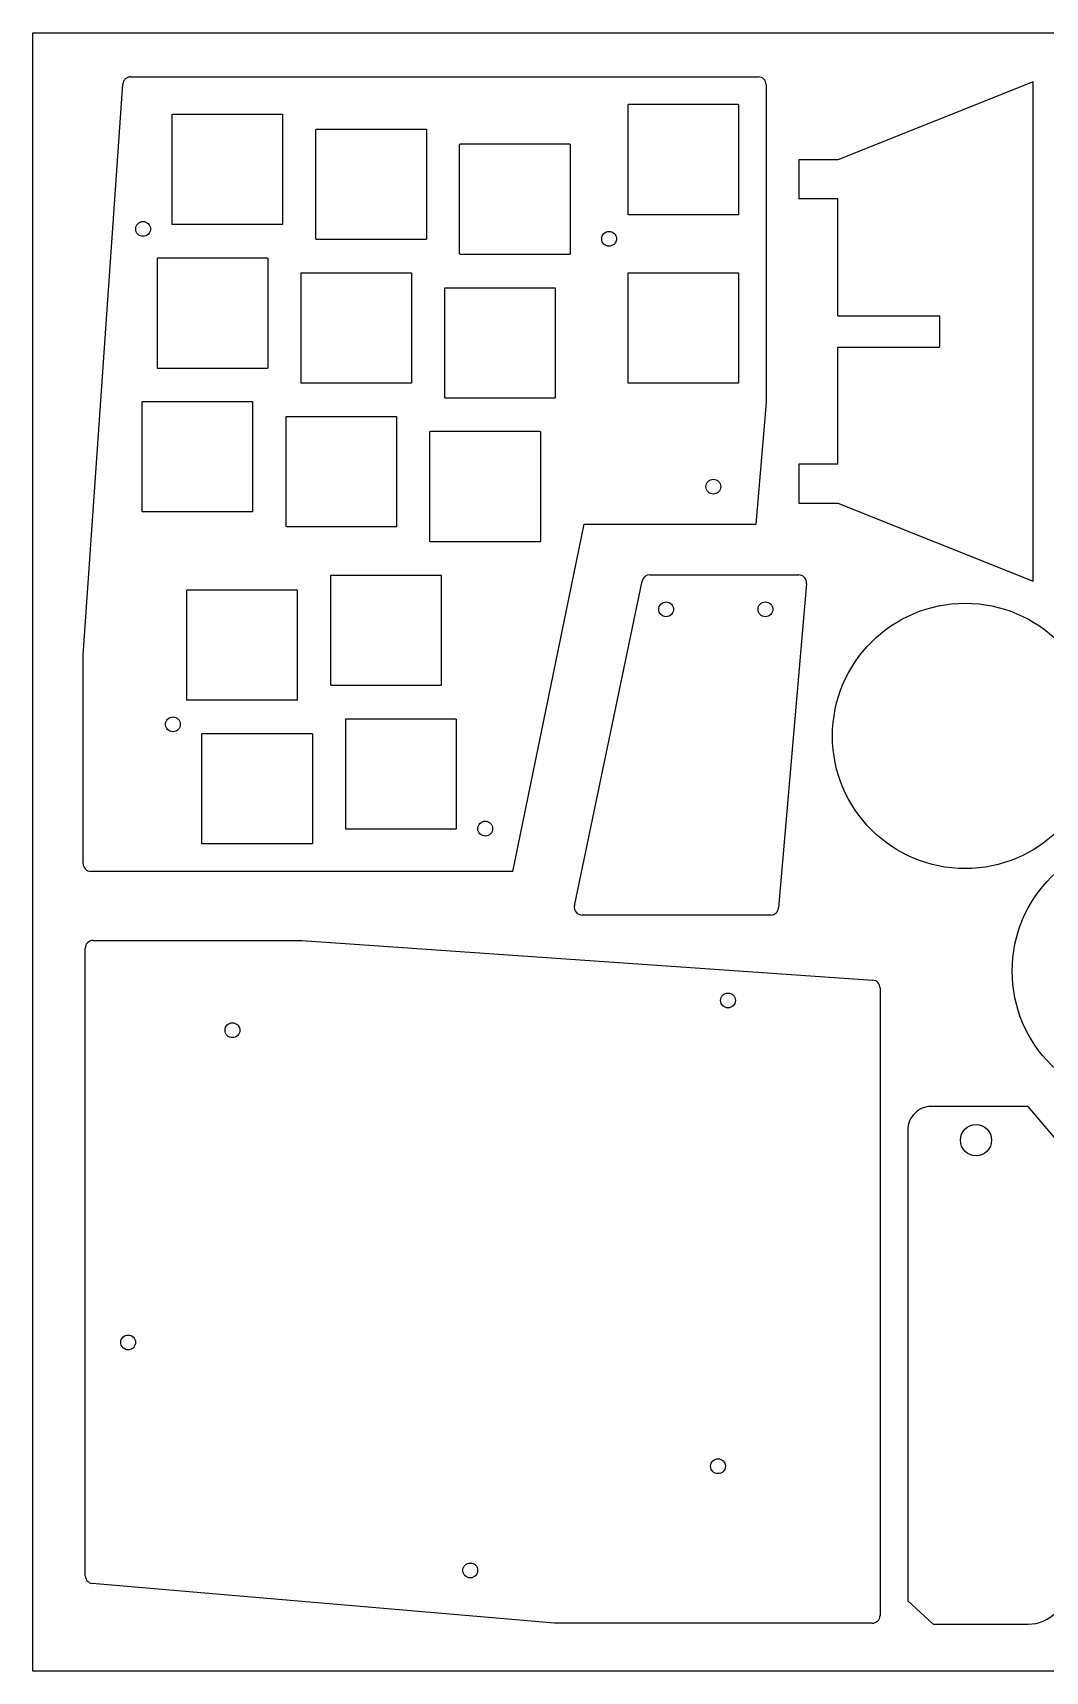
# Model space of a CAD drawing. Header units: millimetres. Extents: x 0 to 297, y 0 to 210.
# Drawn here: x 0 to 129.7, y 0 to 210 of the extents above; entities that cross this region are included whole.
import ezdxf

# ---------------------------------------------------------------- set-up
doc = ezdxf.new("R2010")
doc.units = ezdxf.units.MM
doc.layers.add('BLACK', color=7, linetype='Continuous')

msp = doc.modelspace()

# ---------------------------------------------------------------- linework, layer by layer
at = {"color": 1}
for p, q in [((128.16, 203.72), (103.16, 193.72)), ((128.16, 139.72), (128.16, 203.72)), ((103.16, 193.72), (98.16, 193.72)), ((98.16, 193.72), (98.16, 188.72)), ((103.16, 188.72), (98.16, 188.72)), ((103.16, 173.72), (103.16, 188.72)), ((103.16, 173.72), (116.16, 173.72)), ((116.16, 173.72), (116.16, 169.72)), ((103.16, 169.72), (116.16, 169.72)), ((103.16, 154.72), (103.16, 169.72)), ((103.16, 154.72), (98.16, 154.72)), ((98.16, 154.72), (98.16, 149.72)), ((98.16, 149.72), (103.16, 149.72)), ((103.16, 149.72), (128.16, 139.72)), ((61.52, 102.51), (70.66, 147.03)), ((70.66, 147.03), (92.62, 147.03)), ((69.4, 98.12), (78.07, 139.72)), ((79.05, 140.52), (98.13, 140.52))]:
    msp.add_line(p, q, dxfattribs=at)
msp.add_lwpolyline([(0, 0), (0, 210), (297, 210), (297, 0)], close=True)
msp.add_lwpolyline([(115.35, 6.04), (127.53, 6.04, 0.414214), (132.53, 11.04), (132.53, 66.5), (127.53, 72.38), (115.12, 72.38, 0.414214), (112.12, 69.38), (112.12, 9.04)], format="xyb", close=True, dxfattribs=at)
for centre, radius in [((14.14, 184.86), 0.95), ((73.84, 183.59), 0.95), ((87.19, 151.83), 0.95), ((81.15, 136.11), 0.95), ((93.87, 136.1), 0.95), ((119.46, 119.88), 17), ((17.95, 121.37), 0.95), ((57.97, 108), 0.95), ((142.49, 89.74), 17), ((89.07, 85.97), 0.95), ((25.58, 82.16), 0.95), ((120.85, 68.06), 2), ((12.22, 42.14), 0.95), ((87.8, 26.28), 0.95), ((56.05, 12.92), 0.95)]:
    msp.add_circle(centre, radius, dxfattribs=at)
for centre, start, end in [((79.05, 139.52), 90, 168.2223), ((98.13, 139.52), 355.0838, 90), ((70.38, 97.92), 168.2223, 270)]:
    msp.add_arc(centre, 1, start, end, dxfattribs=at)
at = {"layer": 'BLACK', "color": 1, "linetype": 'Continuous'}
for p, q in [((12.54, 204.35), (92.96, 204.35)), ((6.45, 130.26), (11.54, 203.42)), ((93.96, 203.35), (93.96, 162.64)), ((17.86, 199.49), (17.87, 199.5)), ((17.87, 199.51), (17.87, 199.52)), ((17.87, 199.52), (17.88, 199.52)), ((17.87, 199.5), (17.87, 199.51)), ((17.87, 199.51), (17.87, 199.51)), ((17.88, 199.52), (17.88, 199.53)), ((17.88, 199.53), (17.89, 199.53)), ((17.89, 199.53), (17.89, 199.54)), ((17.89, 199.54), (17.9, 199.54)), ((17.9, 199.54), (17.9, 199.55)), ((17.9, 199.55), (17.91, 199.55)), ((17.91, 199.55), (17.91, 199.55)), ((17.91, 199.55), (17.92, 199.55)), ((17.92, 199.55), (17.93, 199.56)), ((17.93, 199.56), (17.93, 199.56)), ((17.93, 199.56), (17.93, 199.56)), ((17.93, 199.56), (31.95, 199.56)), ((31.95, 199.56), (31.95, 199.56)), ((31.95, 199.56), (31.95, 199.56)), ((31.95, 199.56), (31.96, 199.55)), ((31.96, 199.55), (31.97, 199.55)), ((31.97, 199.55), (31.97, 199.55)), ((31.97, 199.55), (31.98, 199.55)), ((31.98, 199.55), (31.98, 199.54)), ((31.98, 199.54), (31.99, 199.54)), ((31.99, 199.54), (31.99, 199.53)), ((31.99, 199.53), (32, 199.53)), ((32, 199.53), (32, 199.52)), ((32, 199.52), (32.01, 199.52)), ((32.01, 199.52), (32.01, 199.51)), ((32.01, 199.51), (32.01, 199.51)), ((32.01, 199.51), (32.01, 199.5)), ((32.01, 199.5), (32.01, 199.49)), ((76.28, 200.76), (76.29, 200.77)), ((76.28, 200.76), (76.28, 200.76)), ((76.28, 186.74), (76.28, 200.76)), ((76.28, 200.76), (76.28, 200.76)), ((76.29, 200.78), (76.29, 200.79)), ((76.29, 200.79), (76.3, 200.79)), ((76.29, 200.77), (76.29, 200.78)), ((76.29, 200.78), (76.29, 200.78)), ((76.3, 200.79), (76.3, 200.8)), ((76.3, 200.8), (76.31, 200.8)), ((76.31, 200.8), (76.31, 200.81)), ((76.31, 200.81), (76.32, 200.81)), ((76.32, 200.81), (76.32, 200.82)), ((76.32, 200.82), (76.33, 200.82)), ((76.33, 200.82), (76.33, 200.82)), ((76.33, 200.82), (76.34, 200.82)), ((76.34, 200.82), (76.35, 200.83)), ((76.35, 200.83), (76.35, 200.83)), ((76.35, 200.83), (76.35, 200.83)), ((76.35, 200.83), (90.37, 200.83)), ((90.37, 200.83), (90.37, 200.83)), ((90.37, 200.83), (90.37, 200.83)), ((90.37, 200.83), (90.38, 200.82)), ((90.38, 200.82), (90.39, 200.82)), ((90.39, 200.82), (90.39, 200.82)), ((90.39, 200.82), (90.4, 200.82)), ((90.4, 200.82), (90.4, 200.81)), ((90.4, 200.81), (90.41, 200.81)), ((90.41, 200.81), (90.41, 200.8)), ((90.41, 200.8), (90.42, 200.8)), ((90.42, 200.8), (90.42, 200.79)), ((90.42, 200.79), (90.43, 200.79)), ((90.43, 200.79), (90.43, 200.78)), ((90.43, 200.78), (90.43, 200.78)), ((90.43, 200.78), (90.43, 200.77)), ((90.43, 200.77), (90.43, 200.76)), ((90.43, 200.76), (90.43, 200.76)), ((90.43, 200.76), (90.43, 200.76)), ((90.43, 200.76), (90.43, 186.74)), ((17.86, 199.49), (17.86, 199.49)), ((17.86, 185.47), (17.86, 199.49)), ((17.86, 199.49), (17.86, 199.49)), ((32.01, 199.49), (32.01, 199.49)), ((32.01, 199.49), (32.01, 199.49)), ((32.01, 199.49), (32.01, 185.47)), ((36.28, 197.6), (36.29, 197.61)), ((36.28, 197.59), (36.28, 197.6)), ((36.28, 197.6), (36.28, 197.6)), ((36.28, 197.58), (36.28, 197.59)), ((36.28, 183.57), (36.28, 197.58)), ((36.28, 197.58), (36.28, 197.58)), ((36.29, 197.62), (36.3, 197.63)), ((36.29, 197.61), (36.29, 197.62)), ((36.29, 197.61), (36.29, 197.61)), ((36.3, 197.63), (36.3, 197.63)), ((36.3, 197.63), (36.31, 197.63)), ((36.31, 197.63), (36.31, 197.64)), ((36.31, 197.64), (36.32, 197.64)), ((36.32, 197.64), (36.33, 197.65)), ((36.32, 197.64), (36.32, 197.64)), ((36.33, 197.65), (36.33, 197.65)), ((36.33, 197.65), (36.34, 197.65)), ((36.34, 197.65), (36.35, 197.65)), ((36.35, 197.65), (36.35, 197.65)), ((36.35, 197.65), (50.36, 197.65)), ((50.36, 197.65), (50.36, 197.65)), ((50.36, 197.65), (50.37, 197.65)), ((50.37, 197.65), (50.37, 197.65)), ((50.37, 197.65), (50.38, 197.65)), ((50.38, 197.65), (50.39, 197.64)), ((50.39, 197.64), (50.39, 197.64)), ((50.39, 197.64), (50.4, 197.64)), ((50.4, 197.64), (50.4, 197.63)), ((50.4, 197.63), (50.41, 197.63)), ((50.41, 197.63), (50.41, 197.63)), ((50.41, 197.63), (50.42, 197.62)), ((50.42, 197.62), (50.42, 197.61)), ((50.42, 197.61), (50.42, 197.61)), ((50.42, 197.61), (50.43, 197.6)), ((50.43, 197.6), (50.43, 197.6)), ((50.43, 197.6), (50.43, 197.59)), ((50.43, 197.59), (50.43, 197.58)), ((50.43, 197.58), (50.43, 197.58)), ((50.43, 197.58), (50.43, 183.57)), ((54.69, 195.68), (54.7, 195.69)), ((54.69, 195.68), (54.69, 195.68)), ((54.69, 181.66), (54.69, 195.68)), ((54.69, 195.68), (54.69, 195.68)), ((54.7, 195.7), (54.7, 195.71)), ((54.7, 195.71), (54.71, 195.71)), ((54.7, 195.69), (54.7, 195.7)), ((54.7, 195.7), (54.7, 195.7)), ((54.71, 195.71), (54.71, 195.72)), ((54.71, 195.72), (54.72, 195.72)), ((54.72, 195.72), (54.72, 195.73)), ((54.72, 195.73), (54.73, 195.73)), ((54.73, 195.73), (54.73, 195.74)), ((54.73, 195.74), (54.74, 195.74)), ((54.74, 195.74), (54.74, 195.74)), ((54.74, 195.74), (54.75, 195.74)), ((54.75, 195.74), (54.76, 195.75)), ((54.76, 195.75), (54.76, 195.75)), ((54.76, 195.75), (54.76, 195.75)), ((54.76, 195.75), (68.78, 195.75)), ((68.78, 195.75), (68.78, 195.75)), ((68.78, 195.75), (68.78, 195.75)), ((68.78, 195.75), (68.79, 195.74)), ((68.79, 195.74), (68.8, 195.74)), ((68.8, 195.74), (68.8, 195.74)), ((68.8, 195.74), (68.81, 195.74)), ((68.81, 195.74), (68.81, 195.73)), ((68.81, 195.73), (68.82, 195.73)), ((68.82, 195.73), (68.82, 195.72)), ((68.82, 195.72), (68.83, 195.72)), ((68.83, 195.72), (68.83, 195.71)), ((68.83, 195.71), (68.84, 195.71)), ((68.84, 195.71), (68.84, 195.7)), ((68.84, 195.7), (68.84, 195.7)), ((68.84, 195.7), (68.84, 195.69)), ((68.84, 195.69), (68.84, 195.68)), ((68.84, 195.68), (68.84, 195.68)), ((68.84, 195.68), (68.84, 195.68)), ((68.84, 195.68), (68.84, 181.66)), ((17.87, 185.46), (17.86, 185.47)), ((17.86, 185.47), (17.86, 185.47)), ((17.86, 185.47), (17.86, 185.47)), ((17.87, 185.45), (17.87, 185.46)), ((17.87, 185.46), (17.87, 185.46)), ((17.87, 185.44), (17.87, 185.45)), ((17.88, 185.44), (17.87, 185.44)), ((17.88, 185.43), (17.88, 185.44)), ((17.89, 185.43), (17.88, 185.43)), ((17.89, 185.42), (17.89, 185.43)), ((17.9, 185.42), (17.89, 185.42)), ((17.91, 185.41), (17.9, 185.42)), ((17.9, 185.42), (17.9, 185.42)), ((17.92, 185.41), (17.91, 185.41)), ((17.91, 185.41), (17.91, 185.41)), ((17.93, 185.41), (17.92, 185.41)), ((31.95, 185.41), (17.93, 185.41)), ((17.93, 185.41), (17.93, 185.41)), ((31.96, 185.41), (31.95, 185.41)), ((31.95, 185.41), (31.95, 185.41)), ((31.95, 185.41), (31.95, 185.41)), ((31.97, 185.41), (31.96, 185.41)), ((31.98, 185.42), (31.97, 185.41)), ((31.97, 185.41), (31.97, 185.41)), ((31.99, 185.42), (31.98, 185.42)), ((31.98, 185.42), (31.98, 185.42)), ((32, 185.43), (31.99, 185.43)), ((31.99, 185.43), (31.99, 185.42)), ((32.01, 185.44), (32, 185.44)), ((32, 185.44), (32, 185.43)), ((32.01, 185.47), (32.01, 185.47)), ((32.01, 185.47), (32.01, 185.47)), ((32.01, 185.47), (32.01, 185.46)), ((32.01, 185.46), (32.01, 185.46)), ((32.01, 185.46), (32.01, 185.45)), ((32.01, 185.45), (32.01, 185.44)), ((76.29, 186.73), (76.28, 186.74)), ((76.28, 186.74), (76.28, 186.74)), ((76.28, 186.74), (76.28, 186.74)), ((76.29, 186.72), (76.29, 186.73)), ((76.29, 186.73), (76.29, 186.73)), ((76.29, 186.71), (76.29, 186.72)), ((76.3, 186.71), (76.29, 186.71)), ((76.3, 186.7), (76.3, 186.71)), ((76.31, 186.7), (76.3, 186.7)), ((76.31, 186.69), (76.31, 186.7)), ((76.32, 186.69), (76.31, 186.69)), ((76.33, 186.68), (76.32, 186.69)), ((76.32, 186.69), (76.32, 186.69)), ((76.34, 186.68), (76.33, 186.68)), ((76.33, 186.68), (76.33, 186.68)), ((76.35, 186.68), (76.34, 186.68)), ((90.37, 186.68), (76.35, 186.68)), ((76.35, 186.68), (76.35, 186.68)), ((90.38, 186.68), (90.37, 186.68)), ((90.37, 186.68), (90.37, 186.68)), ((90.37, 186.68), (90.37, 186.68)), ((90.39, 186.68), (90.38, 186.68)), ((90.4, 186.69), (90.39, 186.68)), ((90.39, 186.68), (90.39, 186.68)), ((90.41, 186.69), (90.4, 186.69)), ((90.4, 186.69), (90.4, 186.69)), ((90.42, 186.7), (90.41, 186.7)), ((90.41, 186.7), (90.41, 186.69)), ((90.43, 186.71), (90.42, 186.71)), ((90.42, 186.71), (90.42, 186.7)), ((90.43, 186.74), (90.43, 186.74)), ((90.43, 186.74), (90.43, 186.74)), ((90.43, 186.74), (90.43, 186.73)), ((90.43, 186.73), (90.43, 186.73)), ((90.43, 186.73), (90.43, 186.72)), ((90.43, 186.72), (90.43, 186.71)), ((36.28, 183.56), (36.28, 183.57)), ((36.28, 183.57), (36.28, 183.57)), ((36.28, 183.55), (36.28, 183.56)), ((36.28, 183.56), (36.28, 183.56)), ((36.29, 183.54), (36.28, 183.55)), ((36.29, 183.53), (36.29, 183.54)), ((36.29, 183.54), (36.29, 183.54)), ((36.3, 183.53), (36.29, 183.53)), ((36.3, 183.52), (36.3, 183.53)), ((36.31, 183.52), (36.3, 183.52)), ((36.31, 183.51), (36.31, 183.52)), ((36.32, 183.51), (36.31, 183.51)), ((36.33, 183.5), (36.32, 183.51)), ((36.32, 183.51), (36.32, 183.51)), ((36.34, 183.5), (36.33, 183.5)), ((36.33, 183.5), (36.33, 183.5)), ((36.35, 183.5), (36.34, 183.5)), ((50.36, 183.5), (36.35, 183.5)), ((50.37, 183.5), (50.36, 183.5)), ((50.36, 183.5), (50.36, 183.5)), ((50.38, 183.5), (50.37, 183.5)), ((50.37, 183.5), (50.37, 183.5)), ((50.39, 183.51), (50.38, 183.5)), ((50.4, 183.51), (50.39, 183.51)), ((50.39, 183.51), (50.39, 183.51)), ((50.41, 183.52), (50.4, 183.52)), ((50.4, 183.52), (50.4, 183.51)), ((50.42, 183.53), (50.41, 183.53)), ((50.41, 183.53), (50.41, 183.52)), ((50.43, 183.55), (50.42, 183.54)), ((50.42, 183.54), (50.42, 183.54)), ((50.42, 183.54), (50.42, 183.53)), ((50.43, 183.57), (50.43, 183.57)), ((50.43, 183.57), (50.43, 183.56)), ((50.43, 183.56), (50.43, 183.56)), ((50.43, 183.56), (50.43, 183.55)), ((15.96, 181.09), (15.97, 181.1)), ((15.96, 181.08), (15.96, 181.09)), ((15.96, 181.09), (15.96, 181.09)), ((15.96, 181.07), (15.96, 181.08)), ((15.96, 167.06), (15.96, 181.07)), ((15.96, 181.07), (15.96, 181.07)), ((15.97, 181.11), (15.98, 181.12)), ((15.97, 181.1), (15.97, 181.11)), ((15.97, 181.1), (15.97, 181.1)), ((15.98, 181.12), (15.98, 181.12)), ((15.98, 181.12), (15.99, 181.12)), ((15.99, 181.12), (15.99, 181.13)), ((15.99, 181.13), (16, 181.13)), ((16, 181.13), (16.01, 181.14)), ((16, 181.13), (16, 181.13)), ((16.01, 181.14), (16.01, 181.14)), ((16.01, 181.14), (16.02, 181.14)), ((16.02, 181.14), (16.03, 181.14)), ((16.03, 181.14), (16.03, 181.14)), ((16.03, 181.14), (30.04, 181.14)), ((30.04, 181.14), (30.04, 181.14)), ((30.04, 181.14), (30.05, 181.14)), ((30.05, 181.14), (30.05, 181.14)), ((30.05, 181.14), (30.06, 181.14)), ((30.06, 181.14), (30.07, 181.13)), ((30.07, 181.13), (30.07, 181.13)), ((30.07, 181.13), (30.08, 181.13)), ((30.08, 181.13), (30.08, 181.12)), ((30.08, 181.12), (30.09, 181.12)), ((30.09, 181.12), (30.09, 181.12)), ((30.09, 181.12), (30.1, 181.11)), ((30.1, 181.11), (30.1, 181.1)), ((30.1, 181.1), (30.1, 181.1)), ((30.1, 181.1), (30.11, 181.09)), ((30.11, 181.09), (30.11, 181.09)), ((30.11, 181.09), (30.11, 181.08)), ((30.11, 181.08), (30.11, 181.07)), ((30.11, 181.07), (30.11, 181.07)), ((30.11, 181.07), (30.11, 167.06)), ((54.7, 181.65), (54.69, 181.66)), ((54.69, 181.66), (54.69, 181.66)), ((54.69, 181.66), (54.69, 181.66)), ((54.7, 181.64), (54.7, 181.65)), ((54.7, 181.65), (54.7, 181.65)), ((54.7, 181.63), (54.7, 181.64)), ((54.71, 181.63), (54.7, 181.63)), ((54.71, 181.62), (54.71, 181.63)), ((54.72, 181.62), (54.71, 181.62)), ((54.72, 181.61), (54.72, 181.62)), ((54.73, 181.61), (54.72, 181.61)), ((54.74, 181.6), (54.73, 181.61)), ((54.73, 181.61), (54.73, 181.61)), ((54.75, 181.6), (54.74, 181.6)), ((54.74, 181.6), (54.74, 181.6)), ((54.76, 181.6), (54.75, 181.6)), ((68.78, 181.6), (54.76, 181.6)), ((54.76, 181.6), (54.76, 181.6)), ((68.79, 181.6), (68.78, 181.6)), ((68.78, 181.6), (68.78, 181.6)), ((68.78, 181.6), (68.78, 181.6)), ((68.8, 181.6), (68.79, 181.6)), ((68.81, 181.61), (68.8, 181.6)), ((68.8, 181.6), (68.8, 181.6)), ((68.82, 181.61), (68.81, 181.61)), ((68.81, 181.61), (68.81, 181.61)), ((68.83, 181.62), (68.82, 181.62)), ((68.82, 181.62), (68.82, 181.61)), ((68.84, 181.63), (68.83, 181.63)), ((68.83, 181.63), (68.83, 181.62)), ((68.84, 181.66), (68.84, 181.66)), ((68.84, 181.66), (68.84, 181.66)), ((68.84, 181.66), (68.84, 181.65)), ((68.84, 181.65), (68.84, 181.65)), ((68.84, 181.65), (68.84, 181.64)), ((68.84, 181.64), (68.84, 181.63)), ((34.37, 179.17), (34.38, 179.18)), ((34.37, 179.17), (34.37, 179.17)), ((34.37, 165.15), (34.37, 179.17)), ((34.37, 179.17), (34.37, 179.17)), ((34.38, 179.19), (34.38, 179.2)), ((34.38, 179.2), (34.39, 179.2)), ((34.38, 179.18), (34.38, 179.19)), ((34.38, 179.19), (34.38, 179.19)), ((34.39, 179.2), (34.39, 179.21)), ((34.39, 179.21), (34.4, 179.21)), ((34.4, 179.21), (34.4, 179.22)), ((34.4, 179.22), (34.41, 179.22)), ((34.41, 179.22), (34.41, 179.23)), ((34.41, 179.23), (34.42, 179.23)), ((34.42, 179.23), (34.42, 179.23)), ((34.42, 179.23), (34.43, 179.23)), ((34.43, 179.23), (34.44, 179.24)), ((34.44, 179.24), (34.44, 179.24)), ((34.44, 179.24), (34.44, 179.24)), ((34.44, 179.24), (48.46, 179.24)), ((48.46, 179.24), (48.46, 179.24)), ((48.46, 179.24), (48.46, 179.24)), ((48.46, 179.24), (48.47, 179.23)), ((48.47, 179.23), (48.48, 179.23)), ((48.48, 179.23), (48.48, 179.23)), ((48.48, 179.23), (48.49, 179.23)), ((48.49, 179.23), (48.49, 179.22)), ((48.49, 179.22), (48.5, 179.22)), ((48.5, 179.22), (48.5, 179.21)), ((48.5, 179.21), (48.51, 179.21)), ((48.51, 179.21), (48.51, 179.2)), ((48.51, 179.2), (48.52, 179.2)), ((48.52, 179.2), (48.52, 179.19)), ((48.52, 179.19), (48.52, 179.19)), ((48.52, 179.19), (48.52, 179.18)), ((48.52, 179.18), (48.52, 179.17)), ((48.52, 179.17), (48.52, 179.17)), ((48.52, 179.17), (48.52, 179.17)), ((48.52, 179.17), (48.52, 165.15)), ((76.28, 179.17), (76.29, 179.18)), ((76.28, 179.17), (76.28, 179.17)), ((76.28, 165.15), (76.28, 179.17)), ((76.28, 179.17), (76.28, 179.17)), ((76.29, 179.19), (76.29, 179.2)), ((76.29, 179.2), (76.3, 179.2)), ((76.29, 179.18), (76.29, 179.19)), ((76.29, 179.19), (76.29, 179.19)), ((76.3, 179.2), (76.3, 179.21)), ((76.3, 179.21), (76.31, 179.21)), ((76.31, 179.21), (76.31, 179.22)), ((76.31, 179.22), (76.32, 179.22)), ((76.32, 179.22), (76.32, 179.23)), ((76.32, 179.23), (76.33, 179.23)), ((76.33, 179.23), (76.33, 179.23)), ((76.33, 179.23), (76.34, 179.23)), ((76.34, 179.23), (76.35, 179.24)), ((76.35, 179.24), (76.35, 179.24)), ((76.35, 179.24), (76.35, 179.24)), ((76.35, 179.24), (90.37, 179.24)), ((90.37, 179.24), (90.37, 179.24)), ((90.37, 179.24), (90.37, 179.24)), ((90.37, 179.24), (90.38, 179.23)), ((90.38, 179.23), (90.39, 179.23)), ((90.39, 179.23), (90.39, 179.23)), ((90.39, 179.23), (90.4, 179.23)), ((90.4, 179.23), (90.4, 179.22)), ((90.4, 179.22), (90.41, 179.22)), ((90.41, 179.22), (90.41, 179.21)), ((90.41, 179.21), (90.42, 179.21)), ((90.42, 179.21), (90.42, 179.2)), ((90.42, 179.2), (90.43, 179.2)), ((90.43, 179.2), (90.43, 179.19)), ((90.43, 179.19), (90.43, 179.19)), ((90.43, 179.19), (90.43, 179.18)), ((90.43, 179.18), (90.43, 179.17)), ((90.43, 179.17), (90.43, 179.17)), ((90.43, 179.17), (90.43, 179.17)), ((90.43, 179.17), (90.43, 165.15)), ((52.79, 177.28), (52.8, 177.29)), ((52.79, 177.27), (52.79, 177.28)), ((52.79, 177.28), (52.79, 177.28)), ((52.79, 177.26), (52.79, 177.27)), ((52.79, 163.25), (52.79, 177.26)), ((52.79, 177.26), (52.79, 177.26)), ((52.8, 177.3), (52.81, 177.31)), ((52.8, 177.29), (52.8, 177.3)), ((52.8, 177.29), (52.8, 177.29)), ((52.81, 177.31), (52.81, 177.31)), ((52.81, 177.31), (52.82, 177.31)), ((52.82, 177.31), (52.82, 177.32)), ((52.82, 177.32), (52.83, 177.32)), ((52.83, 177.32), (52.84, 177.33)), ((52.83, 177.32), (52.83, 177.32)), ((52.84, 177.33), (52.84, 177.33)), ((52.84, 177.33), (52.85, 177.33)), ((52.85, 177.33), (52.86, 177.33)), ((52.86, 177.33), (52.86, 177.33)), ((52.86, 177.33), (66.87, 177.33)), ((66.87, 177.33), (66.87, 177.33)), ((66.87, 177.33), (66.88, 177.33)), ((66.88, 177.33), (66.88, 177.33)), ((66.88, 177.33), (66.89, 177.33)), ((66.89, 177.33), (66.9, 177.32)), ((66.9, 177.32), (66.9, 177.32)), ((66.9, 177.32), (66.91, 177.32)), ((66.91, 177.32), (66.91, 177.31)), ((66.91, 177.31), (66.92, 177.31)), ((66.92, 177.31), (66.92, 177.31)), ((66.92, 177.31), (66.93, 177.3)), ((66.93, 177.3), (66.93, 177.29)), ((66.93, 177.29), (66.93, 177.29)), ((66.93, 177.29), (66.94, 177.28)), ((66.94, 177.28), (66.94, 177.28)), ((66.94, 177.28), (66.94, 177.27)), ((66.94, 177.27), (66.94, 177.26)), ((66.94, 177.26), (66.94, 177.26)), ((66.94, 177.26), (66.94, 163.25)), ((15.96, 167.05), (15.96, 167.06)), ((15.96, 167.06), (15.96, 167.06)), ((15.96, 167.04), (15.96, 167.05)), ((15.96, 167.05), (15.96, 167.05)), ((15.97, 167.03), (15.96, 167.04)), ((15.97, 167.02), (15.97, 167.03)), ((15.97, 167.03), (15.97, 167.03)), ((15.98, 167.02), (15.97, 167.02)), ((15.98, 167.01), (15.98, 167.02)), ((15.99, 167.01), (15.98, 167.01)), ((15.99, 167), (15.99, 167.01)), ((16, 167), (15.99, 167)), ((16.01, 166.99), (16, 167)), ((16, 167), (16, 167)), ((16.02, 166.99), (16.01, 166.99)), ((16.01, 166.99), (16.01, 166.99)), ((16.03, 166.99), (16.02, 166.99)), ((30.04, 166.99), (16.03, 166.99)), ((30.05, 166.99), (30.04, 166.99)), ((30.04, 166.99), (30.04, 166.99)), ((30.06, 166.99), (30.05, 166.99)), ((30.05, 166.99), (30.05, 166.99)), ((30.07, 167), (30.06, 166.99)), ((30.08, 167), (30.07, 167)), ((30.07, 167), (30.07, 167)), ((30.09, 167.01), (30.08, 167.01)), ((30.08, 167.01), (30.08, 167)), ((30.1, 167.02), (30.09, 167.02)), ((30.09, 167.02), (30.09, 167.01)), ((30.11, 167.04), (30.1, 167.03)), ((30.1, 167.03), (30.1, 167.03)), ((30.1, 167.03), (30.1, 167.02)), ((30.11, 167.06), (30.11, 167.06)), ((30.11, 167.06), (30.11, 167.05)), ((30.11, 167.05), (30.11, 167.05)), ((30.11, 167.05), (30.11, 167.04)), ((34.38, 165.14), (34.37, 165.15)), ((34.37, 165.15), (34.37, 165.15)), ((34.37, 165.15), (34.37, 165.15)), ((34.38, 165.13), (34.38, 165.14)), ((34.38, 165.14), (34.38, 165.14)), ((34.38, 165.12), (34.38, 165.13)), ((34.39, 165.12), (34.38, 165.12)), ((34.39, 165.11), (34.39, 165.12)), ((34.4, 165.11), (34.39, 165.11)), ((34.4, 165.1), (34.4, 165.11)), ((34.41, 165.1), (34.4, 165.1)), ((34.42, 165.09), (34.41, 165.1)), ((34.41, 165.1), (34.41, 165.1)), ((34.43, 165.09), (34.42, 165.09)), ((34.42, 165.09), (34.42, 165.09)), ((34.44, 165.09), (34.43, 165.09)), ((48.46, 165.09), (34.44, 165.09)), ((34.44, 165.09), (34.44, 165.09)), ((48.47, 165.09), (48.46, 165.09)), ((48.46, 165.09), (48.46, 165.09)), ((48.46, 165.09), (48.46, 165.09)), ((48.48, 165.09), (48.47, 165.09)), ((48.49, 165.1), (48.48, 165.09)), ((48.48, 165.09), (48.48, 165.09)), ((48.5, 165.1), (48.49, 165.1)), ((48.49, 165.1), (48.49, 165.1)), ((48.51, 165.11), (48.5, 165.11)), ((48.5, 165.11), (48.5, 165.1)), ((48.52, 165.12), (48.51, 165.12)), ((48.51, 165.12), (48.51, 165.11)), ((48.52, 165.15), (48.52, 165.15)), ((48.52, 165.15), (48.52, 165.15)), ((48.52, 165.15), (48.52, 165.14)), ((48.52, 165.14), (48.52, 165.14)), ((48.52, 165.14), (48.52, 165.13)), ((48.52, 165.13), (48.52, 165.12)), ((76.29, 165.14), (76.28, 165.15)), ((76.28, 165.15), (76.28, 165.15)), ((76.28, 165.15), (76.28, 165.15)), ((76.29, 165.13), (76.29, 165.14)), ((76.29, 165.14), (76.29, 165.14)), ((76.29, 165.12), (76.29, 165.13)), ((76.3, 165.12), (76.29, 165.12)), ((76.3, 165.11), (76.3, 165.12)), ((76.31, 165.11), (76.3, 165.11)), ((76.31, 165.1), (76.31, 165.11)), ((76.32, 165.1), (76.31, 165.1)), ((76.33, 165.09), (76.32, 165.1)), ((76.32, 165.1), (76.32, 165.1)), ((76.34, 165.09), (76.33, 165.09)), ((76.33, 165.09), (76.33, 165.09)), ((76.35, 165.09), (76.34, 165.09)), ((90.37, 165.09), (76.35, 165.09)), ((76.35, 165.09), (76.35, 165.09)), ((90.38, 165.09), (90.37, 165.09)), ((90.37, 165.09), (90.37, 165.09)), ((90.37, 165.09), (90.37, 165.09)), ((90.39, 165.09), (90.38, 165.09)), ((90.4, 165.1), (90.39, 165.09)), ((90.39, 165.09), (90.39, 165.09)), ((90.41, 165.1), (90.4, 165.1)), ((90.4, 165.1), (90.4, 165.1)), ((90.42, 165.11), (90.41, 165.11)), ((90.41, 165.11), (90.41, 165.1)), ((90.43, 165.12), (90.42, 165.12)), ((90.42, 165.12), (90.42, 165.11)), ((90.43, 165.15), (90.43, 165.15)), ((90.43, 165.15), (90.43, 165.15)), ((90.43, 165.15), (90.43, 165.14)), ((90.43, 165.14), (90.43, 165.14)), ((90.43, 165.14), (90.43, 165.13)), ((90.43, 165.13), (90.43, 165.12)), ((14.01, 162.66), (14.02, 162.67)), ((14.01, 162.66), (14.01, 162.66)), ((14.01, 148.64), (14.01, 162.66)), ((14.01, 162.66), (14.01, 162.66)), ((14.02, 162.68), (14.02, 162.69)), ((14.02, 162.69), (14.03, 162.69)), ((14.02, 162.67), (14.02, 162.68)), ((14.02, 162.68), (14.02, 162.68)), ((14.03, 162.69), (14.03, 162.7)), ((14.03, 162.7), (14.04, 162.7)), ((14.04, 162.7), (14.04, 162.71)), ((14.04, 162.71), (14.05, 162.71)), ((14.05, 162.71), (14.05, 162.72)), ((14.05, 162.72), (14.06, 162.72)), ((14.06, 162.72), (14.06, 162.72)), ((14.06, 162.72), (14.07, 162.72)), ((14.07, 162.72), (14.08, 162.73)), ((14.08, 162.73), (14.08, 162.73)), ((14.08, 162.73), (14.08, 162.73)), ((14.08, 162.73), (28.1, 162.73)), ((28.1, 162.73), (28.1, 162.73)), ((28.1, 162.73), (28.1, 162.73)), ((28.1, 162.73), (28.11, 162.72)), ((28.11, 162.72), (28.12, 162.72)), ((28.12, 162.72), (28.12, 162.72)), ((28.12, 162.72), (28.13, 162.72)), ((28.13, 162.72), (28.13, 162.71)), ((28.13, 162.71), (28.14, 162.71)), ((28.14, 162.71), (28.14, 162.7)), ((28.14, 162.7), (28.15, 162.7)), ((28.15, 162.7), (28.15, 162.69)), ((28.15, 162.69), (28.16, 162.69)), ((28.16, 162.69), (28.16, 162.68)), ((28.16, 162.68), (28.16, 162.68)), ((28.16, 162.68), (28.16, 162.67)), ((28.16, 162.67), (28.16, 162.66)), ((28.16, 162.66), (28.16, 162.66)), ((28.16, 162.66), (28.16, 162.66)), ((28.16, 162.66), (28.16, 148.64)), ((52.79, 163.24), (52.79, 163.25)), ((52.79, 163.25), (52.79, 163.25)), ((52.79, 163.23), (52.79, 163.24)), ((52.79, 163.24), (52.79, 163.24)), ((52.8, 163.22), (52.79, 163.23)), ((52.8, 163.21), (52.8, 163.22)), ((52.8, 163.22), (52.8, 163.22)), ((52.81, 163.21), (52.8, 163.21)), ((52.81, 163.2), (52.81, 163.21)), ((52.82, 163.2), (52.81, 163.2)), ((52.82, 163.19), (52.82, 163.2)), ((52.83, 163.19), (52.82, 163.19)), ((52.84, 163.18), (52.83, 163.19)), ((52.83, 163.19), (52.83, 163.19)), ((52.85, 163.18), (52.84, 163.18)), ((52.84, 163.18), (52.84, 163.18)), ((52.86, 163.18), (52.85, 163.18)), ((66.87, 163.18), (52.86, 163.18)), ((66.88, 163.18), (66.87, 163.18)), ((66.87, 163.18), (66.87, 163.18)), ((66.89, 163.18), (66.88, 163.18)), ((66.88, 163.18), (66.88, 163.18)), ((66.9, 163.19), (66.89, 163.18)), ((66.91, 163.19), (66.9, 163.19)), ((66.9, 163.19), (66.9, 163.19)), ((66.92, 163.2), (66.91, 163.2)), ((66.91, 163.2), (66.91, 163.19)), ((66.93, 163.21), (66.92, 163.21)), ((66.92, 163.21), (66.92, 163.2)), ((66.94, 163.23), (66.93, 163.22)), ((66.93, 163.22), (66.93, 163.22)), ((66.93, 163.22), (66.93, 163.21)), ((66.94, 163.25), (66.94, 163.25)), ((66.94, 163.25), (66.94, 163.24)), ((66.94, 163.24), (66.94, 163.24)), ((66.94, 163.24), (66.94, 163.23)), ((93.96, 162.63), (92.62, 147.03)), ((32.47, 160.77), (32.48, 160.78)), ((32.47, 160.76), (32.47, 160.77)), ((32.47, 160.77), (32.47, 160.77)), ((32.47, 160.75), (32.47, 160.76)), ((32.47, 146.74), (32.47, 160.75)), ((32.47, 160.75), (32.47, 160.75)), ((32.48, 160.79), (32.49, 160.8)), ((32.48, 160.78), (32.48, 160.79)), ((32.48, 160.78), (32.48, 160.78)), ((32.49, 160.8), (32.49, 160.8)), ((32.49, 160.8), (32.5, 160.8)), ((32.5, 160.8), (32.5, 160.81)), ((32.5, 160.81), (32.51, 160.81)), ((32.51, 160.81), (32.52, 160.82)), ((32.51, 160.81), (32.51, 160.81)), ((32.52, 160.82), (32.52, 160.82)), ((32.52, 160.82), (32.53, 160.82)), ((32.53, 160.82), (32.54, 160.82)), ((32.54, 160.82), (32.54, 160.82)), ((32.54, 160.82), (46.55, 160.82)), ((46.55, 160.82), (46.55, 160.82)), ((46.55, 160.82), (46.56, 160.82)), ((46.56, 160.82), (46.56, 160.82)), ((46.56, 160.82), (46.57, 160.82)), ((46.57, 160.82), (46.58, 160.81)), ((46.58, 160.81), (46.58, 160.81)), ((46.58, 160.81), (46.59, 160.81)), ((46.59, 160.81), (46.59, 160.8)), ((46.59, 160.8), (46.6, 160.8)), ((46.6, 160.8), (46.6, 160.8)), ((46.6, 160.8), (46.61, 160.79)), ((46.61, 160.79), (46.61, 160.78)), ((46.61, 160.78), (46.61, 160.78)), ((46.61, 160.78), (46.62, 160.77)), ((46.62, 160.77), (46.62, 160.77)), ((46.62, 160.77), (46.62, 160.76)), ((46.62, 160.76), (46.62, 160.75)), ((46.62, 160.75), (46.62, 160.75)), ((46.62, 160.75), (46.62, 146.74)), ((50.88, 158.85), (50.89, 158.86)), ((50.88, 158.85), (50.88, 158.85)), ((50.88, 144.83), (50.88, 158.85)), ((50.88, 158.85), (50.88, 158.85)), ((50.89, 158.87), (50.89, 158.88)), ((50.89, 158.88), (50.9, 158.88)), ((50.89, 158.86), (50.89, 158.87)), ((50.89, 158.87), (50.89, 158.87)), ((50.9, 158.88), (50.9, 158.89)), ((50.9, 158.89), (50.91, 158.89)), ((50.91, 158.89), (50.91, 158.9)), ((50.91, 158.9), (50.92, 158.9)), ((50.92, 158.9), (50.92, 158.91)), ((50.92, 158.91), (50.93, 158.91)), ((50.93, 158.91), (50.93, 158.91)), ((50.93, 158.91), (50.94, 158.91)), ((50.94, 158.91), (50.95, 158.92)), ((50.95, 158.92), (50.95, 158.92)), ((50.95, 158.92), (50.95, 158.92)), ((50.95, 158.92), (64.97, 158.92)), ((64.97, 158.92), (64.97, 158.92)), ((64.97, 158.92), (64.97, 158.92)), ((64.97, 158.92), (64.98, 158.91)), ((64.98, 158.91), (64.99, 158.91)), ((64.99, 158.91), (64.99, 158.91)), ((64.99, 158.91), (65, 158.91)), ((65, 158.91), (65, 158.9)), ((65, 158.9), (65.01, 158.9)), ((65.01, 158.9), (65.01, 158.89)), ((65.01, 158.89), (65.02, 158.89)), ((65.02, 158.89), (65.02, 158.88)), ((65.02, 158.88), (65.03, 158.88)), ((65.03, 158.88), (65.03, 158.87)), ((65.03, 158.87), (65.03, 158.87)), ((65.03, 158.87), (65.03, 158.86)), ((65.03, 158.86), (65.03, 158.85)), ((65.03, 158.85), (65.03, 158.85)), ((65.03, 158.85), (65.03, 158.85)), ((65.03, 158.85), (65.03, 144.83)), ((14.02, 148.63), (14.01, 148.64)), ((14.01, 148.64), (14.01, 148.64)), ((14.01, 148.64), (14.01, 148.64)), ((14.02, 148.62), (14.02, 148.63)), ((14.02, 148.63), (14.02, 148.63)), ((14.02, 148.61), (14.02, 148.62)), ((14.03, 148.61), (14.02, 148.61)), ((14.03, 148.6), (14.03, 148.61)), ((14.04, 148.6), (14.03, 148.6)), ((14.04, 148.59), (14.04, 148.6)), ((14.05, 148.59), (14.04, 148.59)), ((14.06, 148.58), (14.05, 148.59)), ((14.05, 148.59), (14.05, 148.59)), ((14.07, 148.58), (14.06, 148.58)), ((14.06, 148.58), (14.06, 148.58)), ((14.08, 148.58), (14.07, 148.58)), ((28.1, 148.58), (14.08, 148.58)), ((14.08, 148.58), (14.08, 148.58)), ((28.11, 148.58), (28.1, 148.58)), ((28.1, 148.58), (28.1, 148.58)), ((28.1, 148.58), (28.1, 148.58)), ((28.12, 148.58), (28.11, 148.58)), ((28.13, 148.59), (28.12, 148.58)), ((28.12, 148.58), (28.12, 148.58)), ((28.14, 148.59), (28.13, 148.59)), ((28.13, 148.59), (28.13, 148.59)), ((28.15, 148.6), (28.14, 148.6)), ((28.14, 148.6), (28.14, 148.59)), ((28.16, 148.61), (28.15, 148.61)), ((28.15, 148.61), (28.15, 148.6)), ((28.16, 148.64), (28.16, 148.64)), ((28.16, 148.64), (28.16, 148.64)), ((28.16, 148.64), (28.16, 148.63)), ((28.16, 148.63), (28.16, 148.63)), ((28.16, 148.63), (28.16, 148.62)), ((28.16, 148.62), (28.16, 148.61)), ((32.47, 146.73), (32.47, 146.74)), ((32.47, 146.74), (32.47, 146.74)), ((32.47, 146.72), (32.47, 146.73)), ((32.47, 146.73), (32.47, 146.73)), ((32.48, 146.71), (32.47, 146.72)), ((32.48, 146.7), (32.48, 146.71)), ((32.48, 146.71), (32.48, 146.71)), ((32.49, 146.7), (32.48, 146.7)), ((32.49, 146.69), (32.49, 146.7)), ((32.5, 146.69), (32.49, 146.69)), ((32.5, 146.68), (32.5, 146.69)), ((32.51, 146.68), (32.5, 146.68)), ((32.52, 146.67), (32.51, 146.68)), ((32.51, 146.68), (32.51, 146.68)), ((32.53, 146.67), (32.52, 146.67)), ((32.52, 146.67), (32.52, 146.67)), ((32.54, 146.67), (32.53, 146.67)), ((46.55, 146.67), (32.54, 146.67)), ((46.56, 146.67), (46.55, 146.67)), ((46.55, 146.67), (46.55, 146.67)), ((46.57, 146.67), (46.56, 146.67)), ((46.56, 146.67), (46.56, 146.67)), ((46.58, 146.68), (46.57, 146.67)), ((46.59, 146.68), (46.58, 146.68)), ((46.58, 146.68), (46.58, 146.68)), ((46.6, 146.69), (46.59, 146.69)), ((46.59, 146.69), (46.59, 146.68)), ((46.61, 146.7), (46.6, 146.7)), ((46.6, 146.7), (46.6, 146.69)), ((46.62, 146.72), (46.61, 146.71)), ((46.61, 146.71), (46.61, 146.71)), ((46.61, 146.71), (46.61, 146.7)), ((46.62, 146.74), (46.62, 146.74)), ((46.62, 146.74), (46.62, 146.73)), ((46.62, 146.73), (46.62, 146.73)), ((46.62, 146.73), (46.62, 146.72)), ((50.89, 144.82), (50.88, 144.83)), ((50.88, 144.83), (50.88, 144.83)), ((50.88, 144.83), (50.88, 144.83)), ((50.89, 144.81), (50.89, 144.82)), ((50.89, 144.82), (50.89, 144.82)), ((50.89, 144.8), (50.89, 144.81)), ((50.9, 144.8), (50.89, 144.8)), ((50.9, 144.79), (50.9, 144.8)), ((50.91, 144.79), (50.9, 144.79)), ((50.91, 144.78), (50.91, 144.79)), ((50.92, 144.78), (50.91, 144.78)), ((50.93, 144.77), (50.92, 144.78)), ((50.92, 144.78), (50.92, 144.78)), ((50.94, 144.77), (50.93, 144.77)), ((50.93, 144.77), (50.93, 144.77)), ((50.95, 144.77), (50.94, 144.77)), ((64.97, 144.77), (50.95, 144.77)), ((50.95, 144.77), (50.95, 144.77)), ((64.98, 144.77), (64.97, 144.77)), ((64.97, 144.77), (64.97, 144.77)), ((64.97, 144.77), (64.97, 144.77)), ((64.99, 144.77), (64.98, 144.77)), ((65, 144.78), (64.99, 144.77)), ((64.99, 144.77), (64.99, 144.77)), ((65.01, 144.78), (65, 144.78)), ((65, 144.78), (65, 144.78)), ((65.02, 144.79), (65.01, 144.79)), ((65.01, 144.79), (65.01, 144.78)), ((65.03, 144.8), (65.02, 144.8)), ((65.02, 144.8), (65.02, 144.79)), ((65.03, 144.83), (65.03, 144.83)), ((65.03, 144.83), (65.03, 144.83)), ((65.03, 144.83), (65.03, 144.82)), ((65.03, 144.82), (65.03, 144.82)), ((65.03, 144.82), (65.03, 144.81)), ((65.03, 144.81), (65.03, 144.8)), ((38.18, 140.44), (38.19, 140.45)), ((38.18, 140.43), (38.18, 140.44)), ((38.18, 126.42), (38.18, 140.43)), ((38.18, 140.43), (38.18, 140.43)), ((38.19, 140.46), (38.2, 140.47)), ((38.19, 140.45), (38.19, 140.46)), ((38.19, 140.46), (38.19, 140.46)), ((38.19, 140.45), (38.19, 140.45)), ((38.2, 140.47), (38.2, 140.48)), ((38.2, 140.48), (38.21, 140.48)), ((38.21, 140.48), (38.22, 140.49)), ((38.21, 140.48), (38.21, 140.48)), ((38.22, 140.49), (38.22, 140.49)), ((38.22, 140.49), (38.23, 140.49)), ((38.23, 140.49), (38.23, 140.5)), ((38.23, 140.5), (38.24, 140.5)), ((38.24, 140.5), (38.25, 140.5)), ((38.25, 140.5), (38.25, 140.5)), ((38.25, 140.5), (38.25, 140.5)), ((38.25, 140.5), (52.27, 140.5)), ((52.27, 140.5), (52.27, 140.5)), ((52.27, 140.5), (52.27, 140.5)), ((52.27, 140.5), (52.28, 140.5)), ((52.28, 140.5), (52.29, 140.5)), ((52.29, 140.5), (52.29, 140.49)), ((52.29, 140.49), (52.3, 140.49)), ((52.3, 140.49), (52.3, 140.49)), ((52.3, 140.49), (52.31, 140.48)), ((52.31, 140.48), (52.31, 140.48)), ((52.31, 140.48), (52.32, 140.48)), ((52.32, 140.48), (52.32, 140.47)), ((52.32, 140.47), (52.33, 140.46)), ((52.33, 140.46), (52.33, 140.46)), ((52.33, 140.46), (52.33, 140.45)), ((52.33, 140.45), (52.33, 140.45)), ((52.33, 140.45), (52.33, 140.44)), ((52.33, 140.44), (52.33, 140.43)), ((52.33, 140.43), (52.33, 140.43)), ((52.33, 140.43), (52.33, 126.42)), ((99.13, 139.43), (95.55, 97.83)), ((19.73, 138.54), (19.73, 138.55)), ((19.73, 138.55), (19.74, 138.55)), ((19.73, 138.53), (19.73, 138.54)), ((19.73, 138.53), (19.73, 138.53)), ((19.73, 124.51), (19.73, 138.53)), ((19.73, 138.53), (19.73, 138.53)), ((19.74, 138.56), (19.75, 138.57)), ((19.74, 138.55), (19.74, 138.56)), ((19.74, 138.56), (19.74, 138.56)), ((19.75, 138.57), (19.76, 138.58)), ((19.75, 138.57), (19.75, 138.57)), ((19.76, 138.58), (19.77, 138.59)), ((19.76, 138.58), (19.76, 138.58)), ((19.77, 138.59), (19.77, 138.59)), ((19.77, 138.59), (19.78, 138.59)), ((19.78, 138.59), (19.79, 138.6)), ((19.78, 138.59), (19.78, 138.59)), ((19.79, 138.6), (19.8, 138.6)), ((19.8, 138.6), (19.8, 138.6)), ((19.8, 138.6), (33.81, 138.6)), ((33.81, 138.6), (33.81, 138.6)), ((33.81, 138.6), (33.82, 138.6)), ((33.82, 138.6), (33.82, 138.59)), ((33.82, 138.59), (33.83, 138.59)), ((33.83, 138.59), (33.84, 138.59)), ((33.84, 138.59), (33.84, 138.59)), ((33.84, 138.59), (33.85, 138.58)), ((33.85, 138.58), (33.85, 138.58)), ((33.85, 138.58), (33.86, 138.57)), ((33.86, 138.57), (33.86, 138.57)), ((33.86, 138.57), (33.87, 138.56)), ((33.87, 138.56), (33.87, 138.56)), ((33.87, 138.56), (33.87, 138.55)), ((33.87, 138.55), (33.88, 138.55)), ((33.88, 138.55), (33.88, 138.54)), ((33.88, 138.54), (33.88, 138.53)), ((33.88, 138.53), (33.88, 138.53)), ((33.88, 138.53), (33.88, 138.53)), ((33.88, 138.53), (33.88, 124.51)), ((6.45, 130.25), (6.45, 130.26)), ((6.45, 130.26), (6.45, 130.26)), ((6.45, 103.51), (6.45, 130.25)), ((6.45, 130.25), (6.45, 130.25)), ((6.45, 130.25), (6.45, 130.25)), ((38.18, 126.41), (38.18, 126.42)), ((38.18, 126.42), (38.18, 126.42)), ((38.19, 126.41), (38.18, 126.41)), ((38.19, 126.4), (38.19, 126.41)), ((38.19, 126.39), (38.19, 126.4)), ((38.2, 126.38), (38.19, 126.39)), ((38.19, 126.39), (38.19, 126.39)), ((38.21, 126.37), (38.2, 126.38)), ((38.2, 126.38), (38.2, 126.38)), ((38.22, 126.36), (38.21, 126.37)), ((38.21, 126.37), (38.21, 126.37)), ((38.23, 126.36), (38.22, 126.36)), ((38.22, 126.36), (38.22, 126.36)), ((38.23, 126.35), (38.23, 126.36)), ((38.24, 126.35), (38.23, 126.35)), ((38.25, 126.35), (38.24, 126.35)), ((52.27, 126.35), (38.25, 126.35)), ((38.25, 126.35), (38.25, 126.35)), ((52.28, 126.35), (52.27, 126.35)), ((52.27, 126.35), (52.27, 126.35)), ((52.27, 126.35), (52.27, 126.35)), ((52.29, 126.35), (52.28, 126.35)), ((52.3, 126.36), (52.29, 126.36)), ((52.29, 126.36), (52.29, 126.35)), ((52.31, 126.37), (52.3, 126.36)), ((52.3, 126.36), (52.3, 126.36)), ((52.32, 126.38), (52.31, 126.37)), ((52.31, 126.37), (52.31, 126.37)), ((52.33, 126.39), (52.32, 126.38)), ((52.32, 126.38), (52.32, 126.38)), ((52.33, 126.42), (52.33, 126.42)), ((52.33, 126.42), (52.33, 126.41)), ((52.33, 126.41), (52.33, 126.41)), ((52.33, 126.41), (52.33, 126.4)), ((52.33, 126.4), (52.33, 126.39)), ((52.33, 126.39), (52.33, 126.39)), ((19.73, 124.5), (19.73, 124.51)), ((19.73, 124.51), (19.73, 124.51)), ((19.73, 124.51), (19.73, 124.51)), ((19.74, 124.49), (19.73, 124.5)), ((19.73, 124.5), (19.73, 124.5)), ((19.74, 124.48), (19.74, 124.49)), ((19.75, 124.47), (19.74, 124.48)), ((19.74, 124.48), (19.74, 124.48)), ((19.76, 124.46), (19.75, 124.47)), ((19.75, 124.47), (19.75, 124.47)), ((19.77, 124.46), (19.76, 124.46)), ((19.76, 124.46), (19.76, 124.46)), ((19.77, 124.45), (19.77, 124.46)), ((19.78, 124.45), (19.77, 124.45)), ((19.79, 124.45), (19.78, 124.45)), ((19.78, 124.45), (19.78, 124.45)), ((19.8, 124.45), (19.79, 124.45)), ((33.81, 124.45), (19.8, 124.45)), ((33.82, 124.45), (33.81, 124.45)), ((33.81, 124.45), (33.81, 124.45)), ((33.83, 124.45), (33.82, 124.45)), ((33.82, 124.45), (33.82, 124.45)), ((33.84, 124.45), (33.83, 124.45)), ((33.85, 124.46), (33.84, 124.46)), ((33.84, 124.46), (33.84, 124.45)), ((33.86, 124.47), (33.85, 124.46)), ((33.85, 124.46), (33.85, 124.46)), ((33.87, 124.48), (33.86, 124.47)), ((33.86, 124.47), (33.86, 124.47)), ((33.88, 124.5), (33.87, 124.49)), ((33.87, 124.49), (33.87, 124.48)), ((33.87, 124.48), (33.87, 124.48)), ((33.88, 124.51), (33.88, 124.51)), ((33.88, 124.51), (33.88, 124.51)), ((33.88, 124.51), (33.88, 124.5)), ((33.88, 124.5), (33.88, 124.5)), ((40.09, 122.02), (40.1, 122.03)), ((40.09, 122.01), (40.09, 122.02)), ((40.09, 122), (40.09, 122.01)), ((40.09, 122.01), (40.09, 122.01)), ((40.09, 107.99), (40.09, 122)), ((40.09, 122), (40.09, 122)), ((40.1, 122.03), (40.1, 122.04)), ((40.1, 122.04), (40.11, 122.04)), ((40.1, 122.03), (40.1, 122.03)), ((40.11, 122.04), (40.11, 122.05)), ((40.11, 122.05), (40.12, 122.05)), ((40.12, 122.05), (40.12, 122.06)), ((40.12, 122.06), (40.13, 122.06)), ((40.13, 122.06), (40.14, 122.07)), ((40.13, 122.06), (40.13, 122.06)), ((40.14, 122.07), (40.14, 122.07)), ((40.14, 122.07), (40.15, 122.07)), ((40.15, 122.07), (40.16, 122.07)), ((40.16, 122.07), (40.16, 122.07)), ((40.16, 122.07), (54.17, 122.07)), ((54.17, 122.07), (54.17, 122.07)), ((54.17, 122.07), (54.18, 122.07)), ((54.18, 122.07), (54.18, 122.07)), ((54.18, 122.07), (54.19, 122.07)), ((54.19, 122.07), (54.2, 122.06)), ((54.2, 122.06), (54.2, 122.06)), ((54.2, 122.06), (54.21, 122.06)), ((54.21, 122.06), (54.21, 122.05)), ((54.21, 122.05), (54.22, 122.05)), ((54.22, 122.05), (54.22, 122.04)), ((54.22, 122.04), (54.23, 122.04)), ((54.23, 122.04), (54.23, 122.03)), ((54.23, 122.03), (54.23, 122.03)), ((54.23, 122.03), (54.24, 122.02)), ((54.24, 122.02), (54.24, 122.01)), ((54.24, 122.01), (54.24, 122.01)), ((54.24, 122.01), (54.24, 122)), ((54.24, 122), (54.24, 122)), ((54.24, 122), (54.24, 107.99)), ((21.67, 120.12), (21.68, 120.13)), ((21.67, 120.11), (21.67, 120.12)), ((21.67, 106.1), (21.67, 120.11)), ((21.67, 120.11), (21.67, 120.11)), ((21.68, 120.14), (21.69, 120.15)), ((21.68, 120.13), (21.68, 120.14)), ((21.68, 120.14), (21.68, 120.14)), ((21.68, 120.13), (21.68, 120.13)), ((21.69, 120.15), (21.69, 120.16)), ((21.69, 120.16), (21.7, 120.16)), ((21.7, 120.16), (21.71, 120.17)), ((21.7, 120.16), (21.7, 120.16)), ((21.71, 120.17), (21.71, 120.17)), ((21.71, 120.17), (21.72, 120.17)), ((21.72, 120.17), (21.72, 120.18)), ((21.72, 120.18), (21.73, 120.18)), ((21.73, 120.18), (21.74, 120.18)), ((21.74, 120.18), (21.74, 120.18)), ((21.74, 120.18), (21.74, 120.18)), ((21.74, 120.18), (35.76, 120.18)), ((35.76, 120.18), (35.76, 120.18)), ((35.76, 120.18), (35.76, 120.18)), ((35.76, 120.18), (35.77, 120.18)), ((35.77, 120.18), (35.78, 120.18)), ((35.78, 120.18), (35.78, 120.17)), ((35.78, 120.17), (35.79, 120.17)), ((35.79, 120.17), (35.79, 120.17)), ((35.79, 120.17), (35.8, 120.16)), ((35.8, 120.16), (35.8, 120.16)), ((35.8, 120.16), (35.81, 120.16)), ((35.81, 120.16), (35.81, 120.15)), ((35.81, 120.15), (35.82, 120.14)), ((35.82, 120.14), (35.82, 120.14)), ((35.82, 120.14), (35.82, 120.13)), ((35.82, 120.13), (35.82, 120.13)), ((35.82, 120.13), (35.82, 120.12)), ((35.82, 120.12), (35.82, 120.11)), ((35.82, 120.11), (35.82, 120.11)), ((35.82, 120.11), (35.82, 106.1)), ((40.09, 107.98), (40.09, 107.99)), ((40.09, 107.99), (40.09, 107.99)), ((40.09, 107.97), (40.09, 107.98)), ((40.1, 107.96), (40.09, 107.97)), ((40.09, 107.97), (40.09, 107.97)), ((40.1, 107.95), (40.1, 107.96)), ((40.1, 107.96), (40.1, 107.96)), ((40.11, 107.95), (40.1, 107.95)), ((40.11, 107.94), (40.11, 107.95)), ((40.12, 107.94), (40.11, 107.94)), ((40.12, 107.93), (40.12, 107.94)), ((40.13, 107.93), (40.12, 107.93)), ((40.14, 107.92), (40.13, 107.93)), ((40.13, 107.93), (40.13, 107.93)), ((40.15, 107.92), (40.14, 107.92)), ((40.14, 107.92), (40.14, 107.92)), ((40.16, 107.92), (40.15, 107.92)), ((54.17, 107.92), (40.16, 107.92)), ((54.18, 107.92), (54.17, 107.92)), ((54.17, 107.92), (54.17, 107.92)), ((54.19, 107.92), (54.18, 107.92)), ((54.18, 107.92), (54.18, 107.92)), ((54.2, 107.93), (54.19, 107.92)), ((54.21, 107.93), (54.2, 107.93)), ((54.2, 107.93), (54.2, 107.93)), ((54.22, 107.94), (54.21, 107.94)), ((54.21, 107.94), (54.21, 107.93)), ((54.23, 107.95), (54.22, 107.95)), ((54.22, 107.95), (54.22, 107.94)), ((54.24, 107.97), (54.23, 107.96)), ((54.23, 107.96), (54.23, 107.96)), ((54.23, 107.96), (54.23, 107.95)), ((54.24, 107.99), (54.24, 107.99)), ((54.24, 107.99), (54.24, 107.98)), ((54.24, 107.98), (54.24, 107.97)), ((54.24, 107.97), (54.24, 107.97)), ((21.67, 106.09), (21.67, 106.1)), ((21.67, 106.1), (21.67, 106.1)), ((21.68, 106.09), (21.67, 106.09)), ((21.68, 106.08), (21.68, 106.09)), ((21.68, 106.07), (21.68, 106.08)), ((21.68, 106.08), (21.68, 106.08)), ((21.69, 106.06), (21.68, 106.07)), ((21.7, 106.05), (21.69, 106.06)), ((21.69, 106.06), (21.69, 106.06)), ((21.71, 106.05), (21.7, 106.05)), ((21.7, 106.05), (21.7, 106.05)), ((21.71, 106.04), (21.71, 106.05)), ((21.72, 106.04), (21.71, 106.04)), ((21.73, 106.03), (21.72, 106.04)), ((21.72, 106.04), (21.72, 106.04)), ((21.74, 106.03), (21.73, 106.03)), ((35.76, 106.03), (21.74, 106.03)), ((21.74, 106.03), (21.74, 106.03)), ((35.77, 106.03), (35.76, 106.03)), ((35.76, 106.03), (35.76, 106.03)), ((35.76, 106.03), (35.76, 106.03)), ((35.78, 106.04), (35.77, 106.03)), ((35.79, 106.04), (35.78, 106.04)), ((35.78, 106.04), (35.78, 106.04)), ((35.8, 106.05), (35.79, 106.05)), ((35.79, 106.05), (35.79, 106.04)), ((35.81, 106.06), (35.8, 106.05)), ((35.8, 106.05), (35.8, 106.05)), ((35.82, 106.07), (35.81, 106.06)), ((35.81, 106.06), (35.81, 106.06)), ((35.82, 106.1), (35.82, 106.1)), ((35.82, 106.1), (35.82, 106.09)), ((35.82, 106.09), (35.82, 106.09)), ((35.82, 106.09), (35.82, 106.08)), ((35.82, 106.08), (35.82, 106.08)), ((35.82, 106.08), (35.82, 106.07)), ((6.45, 103.58), (6.45, 103.58)), ((61.52, 102.51), (7.45, 102.51)), ((94.56, 96.92), (70.38, 96.92)), ((6.72, 12.24), (6.72, 92.66)), ((7.72, 93.66), (34.46, 93.66)), ((7.79, 93.66), (7.79, 93.66)), ((34.46, 93.66), (34.46, 93.66)), ((34.46, 93.66), (34.47, 93.66)), ((34.47, 93.66), (34.47, 93.66)), ((34.47, 93.66), (34.47, 93.66)), ((34.47, 93.66), (107.63, 88.57)), ((108.56, 87.58), (108.56, 7.15)), ((66.84, 6.15), (7.63, 11.25)), ((107.56, 6.15), (66.85, 6.15))]:
    msp.add_line(p, q, dxfattribs=at)
for centre, start, end in [((12.54, 203.35), 90, 176.0207), ((92.96, 203.35), 0, 90), ((7.45, 103.51), 180, 270), ((94.56, 97.92), 270, 355.0838), ((7.72, 92.66), 90, 180), ((107.56, 87.58), 0, 86.0207), ((7.72, 12.24), 180, 265.0838), ((107.56, 7.15), 270, 0)]:
    msp.add_arc(centre, 1, start, end, dxfattribs=at)

doc.saveas('drawing.dxf')
